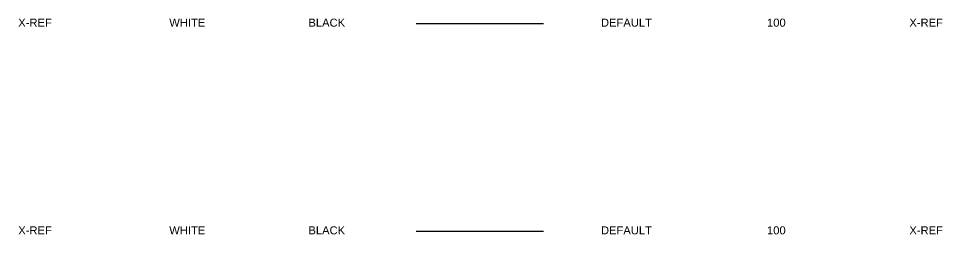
# Model space of a CAD drawing. Extents: x -17.9 to 1.4, y -43.5 to 27.7.
# Drawn here: x -17.07 to -5.53, y -43.54 to -40.85 of the extents above; entities that cross this region are included whole.
import ezdxf
from ezdxf.enums import TextEntityAlignment as Align

# ---------------------------------------------------------------- set-up
doc = ezdxf.new("R2010")
doc.units = 0
doc.header["$MEASUREMENT"] = 0
doc.layers.add('X-REF', color=7, linetype='Continuous')
doc.styles.add('NEI-A', font='arial.ttf')

msp = doc.modelspace()

# ---------------------------------------------------------------- linework, layer by layer
at = {"layer": 'X-REF'}
for points in [[(-12.098, -40.906), (-10.508, -40.906)], [(-12.098, -43.498), (-10.508, -43.498)]]:
    msp.add_lwpolyline(points, dxfattribs=at)

# ---------------------------------------------------------------- texts
at = {"layer": 'X-REF', "style": 'NEI-A'}
for s, p in [('X-REF', (-16.86, -40.897)), ('WHITE', (-14.958, -40.897)), ('BLACK', (-13.216, -40.897)), ('DEFAULT', (-9.473, -40.897)), ('100', (-7.601, -40.897)), ('X-REF', (-16.86, -43.488)), ('WHITE', (-14.958, -43.488)), ('BLACK', (-13.216, -43.488)), ('DEFAULT', (-9.473, -43.488)), ('100', (-7.601, -43.488))]:
    msp.add_text(s, height=0.1, dxfattribs=at).set_placement(p, align=Align.MIDDLE_CENTER)
at = {"layer": 'X-REF', "char_height": 0.1, "attachment_point": 5, "style": 'NEI-A'}
for insert in [(-5.73, -40.897), (-5.73, -43.488)]:
    msp.add_mtext('X-REF', dxfattribs=dict(at, insert=insert))

doc.saveas('drawing.dxf')
